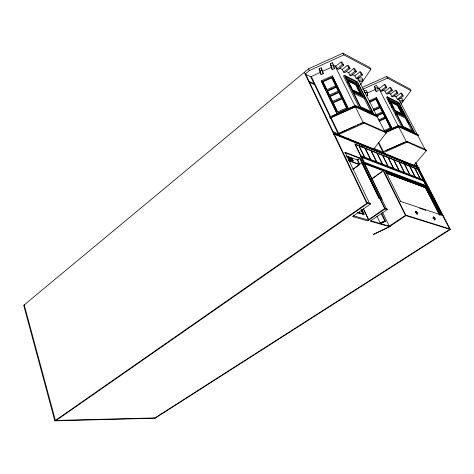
<?xml version="1.0" encoding="UTF-8"?>
<svg xmlns="http://www.w3.org/2000/svg" width="474" height="474" viewBox="0 0 474 474"><rect width="100%" height="100%" fill="white"/><g stroke="black" fill="none" stroke-linecap="round" stroke-linejoin="round"><path stroke-width="0.71" d="M417.801 134.45L418.24 135.558L417.801 134.45L398.658 125.598L384.835 131.588M425.818 149.683L426.256 150.803L413.921 165.313L383.093 152.824L382.654 151.941L406.769 141.27L425.818 149.683L426.256 150.803M434.368 220.114L435.031 219.675L435.091 218.555L433.639 216.944L432.975 217.382M434.131 217.91L434.54 218.71L434.557 218.384M433.414 217.086L433.355 218.206L434.812 219.823M435.031 219.675L433.574 218.064L433.639 216.944M349.842 158.589L350.541 158.559L350.837 160.242L351.927 160.645L350.665 160.366L350.612 159.027L349.788 158.328A1.001 0.355 53.5 0 1 349.865 158.126A1.055 0.373 53.5 0 1 350.002 158.109L350.879 158.92L350.849 160.052L351.696 159.987L351.927 160.645M417.073 214.118L417.173 212.974L415.657 211.303L417.398 212.82L417.073 214.118L415.556 212.447L415.657 211.303M416.385 212.151L416.794 212.974L416.824 212.636M417.298 213.97L415.781 212.299L415.882 211.155M350.849 160.052L351.139 159.021L350.173 157.984A1.055 0.373 53.5 0 0 349.996 158.043A1.001 0.35 53.5 0 0 349.96 158.203L350.073 158.506M357.74 78.044L361.816 77.825L362.894 79.94L361.917 81.398L359.203 81.552M360.388 84.882L370.84 69.287L369.957 67.592L342.963 53.147L308.55 68.819L23.7 305.321L54.83 420.853L155.034 418.252L450.3 229.475L418.678 168.234L333.672 133.941L334.123 133.597L419.093 167.944L418.678 168.234M399.351 98.675L402.189 98.479L403.244 100.482L402.26 101.809L400.133 101.957M400.844 104.28L410.964 90.682L410.105 89.076L386.583 76.492L362.397 87.382M386.067 133.111L373.767 149.043L338.353 134.693L337.903 133.757L363.647 122.221L385.593 131.914L386.067 133.111L385.593 131.914M370.84 69.287L343.851 54.901L309.398 70.585L305.126 74.122L310.814 76.818L330.177 117.173L329.851 117.037L355.358 105.578L377.387 115.763L377.855 116.948L377.387 115.763M310.814 76.818L320.128 72.415L319.097 68.795L321.218 67.829L323.304 73.648L321.194 74.608L320.128 72.415M335.829 66.182L341.043 61.934L342.281 62.574L343.597 65.193L338.377 69.429L337.132 68.801L335.829 66.182L334.893 65.708L333.311 66.425M337.132 68.801L342.358 64.553L343.597 65.193M342.305 69.482L347.489 65.288L348.704 65.916L350.019 68.511L344.823 72.694L343.603 72.078L342.305 69.482L339.686 68.149M343.603 72.078L348.805 67.889L350.019 68.511M372.582 114.08L373.471 113.41L357.467 81.812L344.337 75.218L343.466 75.917L359.523 108.054M348.651 72.712L353.805 68.57L354.996 69.186L356.306 71.764L351.145 75.893L349.948 75.289L348.651 72.712L346.085 71.408M349.948 75.289L355.121 71.147L356.306 71.764M354.872 75.881L360.003 71.793L361.17 72.398L362.48 74.951L357.337 79.028L356.17 78.435L354.872 75.881L352.36 74.602M356.17 78.435L361.312 74.353L362.48 74.951M345.771 77.73L356.454 83.057L357.313 82.375L364.583 96.737L352.692 90.99L345.386 76.403L357.313 82.375M329.851 117.037L330.295 117.955L355.814 106.49L377.837 116.651M330.295 117.955L355.364 106.84L377.399 116.983L385.143 132.246M353.574 93.212L364.156 98.296L365.027 97.614L372.434 112.243L360.578 106.739L353.136 91.879L365.027 97.614M379.407 88.371L384.426 84.485L385.504 85.047L386.796 87.524L381.771 91.393L380.687 90.848L379.407 88.371L378.59 87.957L377.6 88.401M380.687 90.848L385.718 86.967L386.796 87.524M359.973 107.711L360.424 107.367L373.471 113.41M385.042 91.239L390.037 87.406L391.091 87.957L392.383 90.41L387.382 94.237L386.322 93.698L385.042 91.239L382.441 89.918M304.29 72.356L333.447 133.467L333.897 133.123L418.88 167.523L419.093 167.944M386.322 93.698L391.328 89.864L392.383 90.41M333.874 134.545L334.774 133.858L334.549 133.384M355.233 126.114L338.187 133.869L332.547 131.576M390.576 94.059L395.541 90.267L396.584 90.807L397.864 93.242L392.893 97.022L391.85 96.495L390.576 94.059L388.662 93.082M413.577 132.998L414.43 132.382L398.77 102.532L387.329 96.797L386.488 97.431L401.899 127.121M338.353 134.693L364.115 123.157L386.055 132.821M391.85 96.495L396.827 92.708L397.864 93.242M396.009 96.826L400.951 93.076L401.97 93.609L403.25 96.026L398.302 99.765L397.283 99.244L396.009 96.826L394.131 95.867M397.283 99.244L402.23 95.499L403.25 96.026M388.751 99.179L397.852 103.717L398.681 103.095L405.797 116.663L395.452 111.663L388.289 97.887L398.681 103.095M346.731 157.054L347.187 156.716M349.374 159.833L348.396 157.83L349.054 157.558L350.553 160.135L349.403 159.898L350.553 160.135M348.449 157.907L348.935 157.931L349.545 159.702M348.396 157.83L349.101 157.575M396.335 113.76L405.394 118.115L406.236 117.499L413.476 131.304L403.178 126.522L395.891 112.504L406.236 117.499M348.929 157.7L350.025 159.957L350.523 160.07M360.287 156.005L360.738 155.673L364.382 157.084L358.919 145.897L355.269 144.434L360.738 155.673M357.07 160.271L360.139 158.02L379.556 197.99L381.677 198.689L381.209 199.009M346.447 155.857L357.68 160.094L358.806 159.27M380.065 198.57L381.902 199.175L380.065 198.57L360.382 158.115L359.932 158.446L344.598 152.598M402.23 127.767L403.096 127.133L414.43 132.382M364.233 157.522L364.678 157.196L370.467 159.43L365.016 148.344L359.221 146.022L364.678 157.196M352.703 169.396L362.255 162.386M353.503 169.04L359.422 164.721L348.882 160.81M363.759 163.133L364.21 162.807L426.636 186.329L423.679 180.6M370.318 159.868L370.763 159.542L376.433 161.735L371 150.738L365.312 148.463L370.763 159.542M373.992 148.421L382.933 152.053L383.389 151.721L378.862 142.68M383.093 152.824L407.225 142.153L426.268 150.542M371.314 179.136L383.567 170.403L405.981 215.611L450.3 229.475M372.884 178.325L376.392 175.824M377.565 174.995L381.659 172.08M398.752 170.824L399.185 170.522L404.352 172.512L403.919 172.814M404.186 172.915L404.612 172.619L409.678 174.574L404.346 164.099L399.262 162.061L404.612 172.619M333.672 133.941L366.55 202.842L367.03 202.511L370.23 203.518L370.472 204.027L352.496 216.517L367.646 220.837L385.149 208.862L387.264 209.526L370.253 221.133L389.51 226.631L405.981 215.611M54.83 420.853L367.67 202.712M394.101 157.972L417.967 167.618L418.382 167.328L418.601 167.743L417.766 168.329M56.151 420.432L367.913 203.222M370.23 203.518L369.75 203.85L345.054 152.261L360.382 158.115M359.683 158.352L379.087 198.316L379.556 197.99M379.793 198.073L384.823 208.453M358.303 213.17L358.759 212.856L364.387 214.509L361.905 209.253M380.96 198.932L381.576 198.505L379.739 197.901L379.123 198.328L361.804 162.718M361.301 210.101L363.12 213.94L357.858 212.488M419.632 178.87L420.053 178.579L414.756 168.264L409.85 166.303L415.171 176.689L420.053 178.579M419.881 178.965L420.302 178.674L423.282 179.824L417.991 169.562L415.005 168.365L420.302 178.674M379.917 198.677L384.627 208.376L387.021 209.028L387.264 209.526M384.947 208.359L368.665 219.717L363.605 209.04M386.612 208.998L386.926 208.998M400.139 201.728L400.595 201.42L441.46 215.078L426.813 186.679L385.563 171.155L400.595 201.42M386.298 172.874L425.545 187.544L426.813 186.679M386.82 173.437L425.729 187.74L386.351 173.022M432.91 218.502L433.574 218.064M435.091 218.555L433.9 217.625M154.998 417.908L449.82 229.321L418.186 168.033M380.195 223.136L384.805 221.026L379.603 223.544M380.344 223.532L385.558 221.245M380.397 223.621L385.498 221.157L381.594 213.087M330.242 63.723L332.369 62.758L333.459 64.95L334.395 68.612L332.28 69.571L331.196 67.385L330.242 63.723L331.332 65.916L332.28 69.571M321.194 74.608L320.169 70.993L322.29 70.028M331.332 65.916L333.459 64.95M322.231 71.461L331.196 67.385M321.236 80.894L337.121 113.902L321.236 80.894L332.292 75.881L348.402 108.842L354.256 106.217M322.723 81.303L331.67 77.25L335.817 85.681L326.829 89.746L322.723 81.303L326.675 89.687M322.895 81.895L331.824 77.849L331.67 77.25M327.261 90.641L336.262 86.576L338.466 91.055L329.436 95.126L327.261 90.641L329.288 95.067M327.427 91.227L336.416 87.169L336.262 86.576M329.874 96.026L338.904 91.956L341.57 97.366L332.505 101.448L329.874 96.026L332.375 101.418M330.034 96.607L339.058 92.543L338.904 91.956M332.949 102.354L342.015 98.272L346.725 107.841L337.601 111.935L332.949 102.354L337.447 111.864M362.569 89.343L387.454 78.145L410.964 90.682M333.109 102.929L342.163 98.853L342.015 98.272M374.519 86.244L376.51 85.344L377.582 87.417L378.169 90.688L376.19 91.583L375.124 89.515L374.519 86.244L375.592 88.318L376.19 91.583M367.119 92.122L365.128 93.017L364.073 90.943L366.058 90.048L367.119 92.122L367.771 95.363L366.449 95.949M375.592 88.318L377.582 87.417M367.119 93.117L375.124 89.515M336.967 113.333L348.26 108.268M332.588 115.934L336.475 114.193M369.258 100.749L376.38 97.555L392.134 128.62L398.225 125.918L378.59 87.957M369.37 101.726L375.811 98.835L379.745 106.857L375.811 98.835M369.477 102.254L375.912 99.368M373.174 109.221L379.65 106.33M373.601 110.069L380.077 107.171L382.488 111.87L375.989 114.773M373.708 110.59L380.178 107.699L380.077 107.171M376.421 115.62L382.921 112.717L385.101 116.971L378.578 119.881M377.168 115.852L383.016 113.245L382.921 112.717M357.224 125.231L358.551 124.638M359.879 124.046L361.863 123.157M379.016 120.734L385.534 117.825L390.677 128.205L385.534 117.825M379.111 121.249L385.629 118.346M384.029 130.611L390.594 127.696M384.124 131.63L392.051 128.11M385.925 132.163L399.102 126.463L418.246 135.286M385.303 132.714L398.67 126.777L417.819 135.594L425.042 149.334M386.091 150.531L404.98 142.182M399.701 100.731L403.244 100.482M358.137 80.207L362.894 79.94M155.596 417.896L55.405 420.456L24.227 304.883L24.956 304.954M370.715 220.819L389.278 226.151L405.738 215.131L449.583 228.877M357.953 212.423L363.12 213.94M357.811 212.518L362.977 214.041L361.212 210.166M370.472 204.027L367.273 203.02L367.03 202.511M366.55 202.842L367.19 203.044L334.324 134.201M405.56 215.528L383.128 170.723M384.627 208.376L386.808 209.075M419.537 208.199L425.776 210.278M443.16 215.64L441.655 215.143L418.015 169.301L354.836 143.96L381.428 198.606M348.562 160.283L359.79 164.454M385.836 172.459L425.753 187.402L440.038 215.143M351.015 159.928L351.755 160.769M348.135 156.906L351.572 158.198M383.567 170.403L364.393 163.192L381.902 199.175M363.943 163.518L383.413 170.83M385.806 171.73L426.393 186.969L440.69 214.716M360.904 156.426L423.88 180.677M361.152 145.53L363.203 146.359M403.445 162.558L405.489 163.382M408.221 164.484L410.265 165.308M333.447 133.467L349.095 139.789M351.827 140.891L353.871 141.72M355.233 142.271L358.646 143.646M360.009 144.197L363.416 145.577M364.779 146.128L368.191 147.503M369.554 148.054L378.418 151.639M379.781 152.19L383.193 153.564M384.556 154.115L387.963 155.496M389.326 156.047L392.739 157.421M414.086 164.715L417.594 166.137M309.581 82.387L314.606 84.728M309.095 81.362L314.114 83.702M351.305 89.29L361.413 94.196M394.013 110.009L402.805 114.275M359.422 92.11L360.667 92.714M400.992 112.35L402.076 112.877M349.812 86.304L351.092 86.926M358.676 90.635L359.92 91.245M392.543 107.183L393.657 107.728M400.257 110.957L401.348 111.485M349.065 84.81L350.345 85.438M357.935 89.159L359.179 89.77M391.814 105.779L392.928 106.324M399.535 109.565L400.619 110.098M348.858 82.47L347.578 81.836L348.319 83.323L349.605 83.951M356.448 86.221L357.698 86.837M398.077 106.786L399.167 107.32M357.189 87.69L358.439 88.3M391.08 104.369L392.199 104.92M398.806 108.173L399.89 108.706M348.117 80.989L356.958 85.373M389.628 101.566L398.444 105.939M346.091 78.874L356.223 83.91L362.16 95.671M352.265 159.382C349.344 156.835 354.226 163.927 352.502 159.756M352.395 160.769L351.518 158.778L352.283 159.981M400.951 93.076L402.23 95.499M395.541 90.267L396.827 92.708M398.64 99.113L417.037 134.106M386.583 76.492L387.454 78.145M390.037 87.406L391.328 89.864M399.641 106.401L400.317 107.699M400.998 108.996L402.699 112.243M403.38 113.541L404.061 114.838M406.437 119.377L408.819 123.921M397.852 103.717L404.618 116.64M405.394 118.115L412.297 131.292M396.631 104.013L402.45 115.146L403.534 115.674L397.716 104.558L390.013 100.725L395.861 111.959L400.269 114.092L399.541 112.688M395.535 103.474L396.264 104.855M400.631 113.221L401.365 114.619M394.439 102.923L395.168 104.316M384.426 84.485L385.718 86.967M393.343 102.378L394.066 103.77M398.438 112.154L399.173 113.564M392.235 101.827L392.964 103.219M397.342 111.621L398.071 113.031M391.127 101.276L391.856 102.674M396.234 111.088L396.969 112.498M387.329 96.797L403.096 127.133M387.791 99.185L389.835 103.119M391.542 106.395L392.223 107.711M395.369 113.778L396.033 115.052M398.658 125.598L399.102 126.463M406.769 141.27L407.225 142.153M398.184 125.657L398.634 126.522M406.295 141.335L406.751 142.218M398.67 126.777L406.331 141.59M415.899 162.855L418.459 167.814M415.425 162.695L417.967 167.618M425.545 187.544L439.896 215.261M425.516 187.882L439.339 214.746M392.134 128.62L376.38 97.555M380.178 107.699L382.281 111.805M383.016 113.245L385.19 117.493M360.003 71.793L361.312 74.353M366.983 93.811L367.771 95.363M353.805 68.57L355.121 71.147M357.769 78.323L376.949 116.094M404.352 172.512L398.995 161.954L393.817 159.88L399.185 170.522M342.963 53.147L343.851 54.901M357.941 85.124L358.605 86.44M347.489 65.288L348.805 67.889M356.454 83.057L363.38 96.761M364.156 98.296L371.225 112.279M354.973 83.294L360.915 95.073M353.717 82.666L354.457 84.135M358.919 92.981L359.665 94.468L358.409 93.858L357.663 92.371M352.46 82.043L353.201 83.507M351.198 81.415L351.939 82.885M356.401 91.76L357.147 93.254L353.337 91.411L347.377 79.513M341.043 61.934L342.358 64.553M349.931 80.781L350.671 82.257M355.133 91.15L355.885 92.637M348.657 80.147L349.397 81.623M353.865 90.534L354.611 92.027M383.342 151.479L383.786 152.361M383.111 151.609L383.555 152.492M378.406 143.012L382.933 152.053M344.337 75.218L360.424 107.367M355.358 105.578L355.814 106.49M363.647 122.221L364.115 123.157M354.842 105.637L355.299 106.555M363.125 122.286L363.594 123.222M334.893 65.708L354.908 105.927M355.364 106.84L363.191 122.57M333.85 67.521L334.395 68.612M348.402 108.842L332.292 75.881M331.824 77.849L335.971 86.274M336.416 87.169L338.3 91.002M339.058 92.543L341.422 97.348M342.163 98.853L346.867 108.41M322.498 72.007L323.304 73.648M319.097 68.795L320.169 70.993M361.152 156.521L364.21 162.807M381.754 199.276L386.464 208.951M384.906 208.364L385.149 208.862M357.68 160.094L359.488 163.832M357.437 159.999L359.547 164.365M382.601 212.346L389.51 226.631M357.977 162.138L358.877 164.01M381.25 213.679L384.805 221.026M308.55 68.819L309.398 70.585M311.264 76.444L331 117.445M331.083 117.724L339.034 134.172M330.319 116.669L330.763 117.588M330.615 118.091L338.637 134.806M376.99 216.316L380.492 223.615L380.035 223.924L379.804 223.438M333.897 133.123L334.123 133.597M305.783 74.43L334.099 133.733M363.357 208.963L368.654 220.143L353.515 215.806L353.278 215.303M361.455 209.567L363.623 214.165M361.36 209.632L363.534 214.23M321.218 67.829L321.728 69.642M331.759 88.608L331.919 89.195M334.389 93.994L334.543 94.575M332.369 62.758L332.683 63.978M351.661 158.672L352.875 160.923L351.661 158.672M353.148 160.81C350.831 160.994 351.092 155.75 353.148 160.81M390.523 226.211L373.53 234.405L390.523 226.211M425.907 185.518L364.322 162.25L361.976 157.433L423.638 181.115L425.907 185.518M382.287 163.998L376.723 161.847L371.29 150.856L376.871 153.09L382.287 163.998M387.892 166.161L382.571 164.105L377.156 153.203L382.488 155.342L387.892 166.161M393.384 168.282L388.17 166.267L382.767 155.454L387.999 157.546L393.384 168.282M398.918 170.415L393.657 168.388L388.271 157.658L393.55 159.774L398.918 170.415M414.916 176.595L409.939 174.675L404.606 164.2L409.595 166.202L414.916 176.595"/></g></svg>
